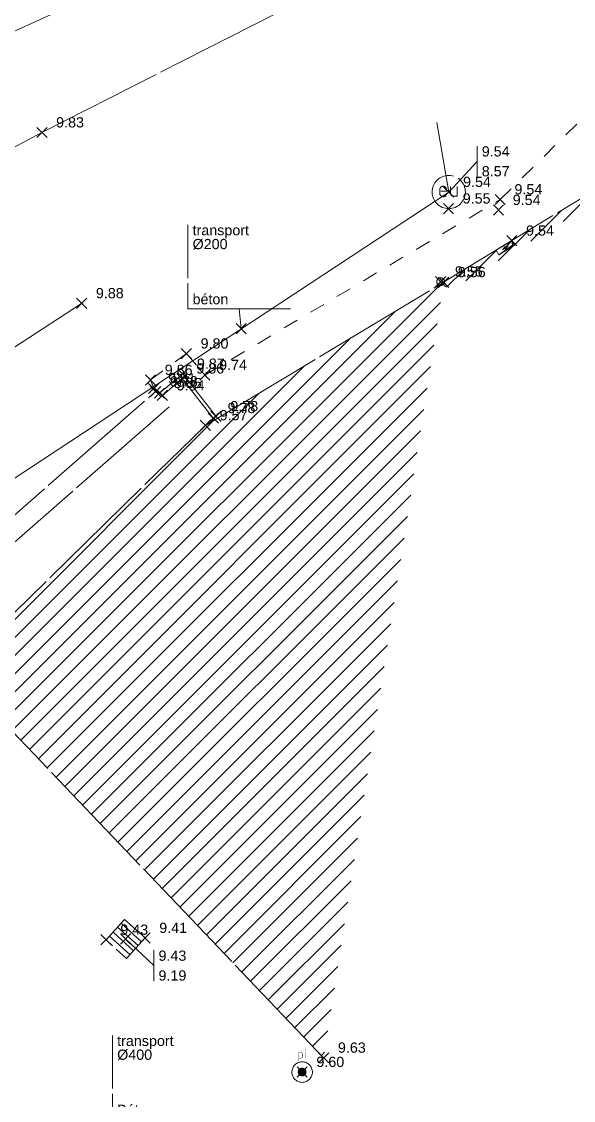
# Model space of a CAD drawing. Header units: metres. Extents: x 1232176 to 1232774, y 7198915 to 7199601.
# Drawn here: x 1232736.07 to 1232746.84, y 7199561.21 to 7199582.27 of the extents above; entities that cross this region are included whole.
import ezdxf
from ezdxf.enums import TextEntityAlignment as Align

# ---------------------------------------------------------------- set-up
doc = ezdxf.new("R2010")
doc.units = ezdxf.units.M
doc.header["$PDMODE"] = 3
doc.header["$PDSIZE"] = 0.1
for name, pattern in [('LL_0826', [2.5, 2.5, 0]), ('LL_0829', [0.6, 0.3, -0.3]), ('ML_2577', [2.5, 2.5, 0]), ('RL_1105', [2.5, 2.5, 0]), ('SL_1144', [2.5, 2.5, 0]), ('SL_1146', [2.5, 2.5, 0]), ('Socle_Continu', [2.5, 2.5, 0])]:
    doc.linetypes.add(name, pattern=pattern)
for name, color, linetype, lineweight in [('BATIH_SCS', 201, 'Socle_Continu', 13), ('CLOTH_SCS', 212, 'Socle_Continu', 13), ('CLOTU_SCS', 212, 'Socle_Continu', 13), ('EAUPO_SCS', 140, 'Socle_Continu', 13), ('ELECT_SCS', 1, 'Socle_Continu', 13), ('MARQU_PSS', 7, 'Socle_Continu', 13), ('SIGTA_SCI', 7, 'Socle_Continu', 13), ('SIGTO_SCI', 255, 'Socle_Continu', 13), ('VOIRI_SCS', 7, 'Socle_Continu', 13)]:
    doc.layers.add(name, color=color, linetype=linetype, lineweight=lineweight)
for name, color, linetype, lineweight, true_color in [('BATIM_SCS', 7, 'Socle_Continu', 13, 0xdf7fff), ('EAUPL_PSI', 5, 'Socle_Continu', 13, 0x0000ff), ('EAUPL_PSS', 5, 'Socle_Continu', 13, 0x0000ff), ('EAUPL_SCI', 5, 'Socle_Continu', 13, 0x0000ff), ('EAUPL_SCS', 5, 'Socle_Continu', 13, 0x0000ff), ('EAUUS_PSI', 7, 'Socle_Continu', 13, 0x7f3f00), ('EAUUS_SCI', 7, 'Socle_Continu', 13, 0x7f3f00), ('EAUUS_SCS', 7, 'Socle_Continu', 13, 0x7f3f00), ('EAUUS_SCT', 7, 'Socle_Continu', 13, 0x7f3f00)]:
    doc.layers.add(name, color=color, linetype=linetype, lineweight=lineweight, true_color=true_color)
doc.styles.add('Reseaux', font='arial.ttf')
doc.styles.get("Standard").update_dxf_attribs({"font": 'arial.ttf'})
doc.linetypes.add('CL_0181', pattern='A,3,-0.15,0.4,-0.381,["eu",Standard,S=0.254,R=0,X=-0.2,Y=-0.1],-0.381,0.4,-0.15', length=4.862)

# ---------------------------------------------------------------- blocks, each defined once
blk = doc.blocks.new('YP_1521')
at = {"layer": 'SIGTO_SCI', "color": 7, "linetype": 'Socle_Continu'}
blk.add_point((0, 0), dxfattribs=at)
at = {"layer": 'SIGTA_SCI', "linetype": 'Socle_Continu'}
blk.add_attdef('ALT', (0.278, 0.099), '', height=0.2, dxfattribs=at)
at = {"layer": 'SIGTA_SCI', "linetype": 'Socle_Continu', "flags": 9}
blk.add_attdef('CALQUE_ALT', (1.69, -1.18), '', height=0.2, dxfattribs=at)
at = {"layer": 'SIGTO_SCI', "linetype": 'Socle_Continu', "flags": 9}
for tag, p in [('ID', (1.69, 0.105)), ('NATURE', (1.69, -0.216)), ('FAMILLE', (1.69, -0.538)), ('CALQUE', (1.69, -0.859)), ('PCRS', (1.69, -1.823))]:
    blk.add_attdef(tag, p, '', height=0.2, dxfattribs=at)
blk = doc.blocks.new('AP_0005')
at = {"layer": 'EAUPO_SCS', "linetype": 'Socle_Continu'}
h = blk.add_hatch(color=256, dxfattribs=at)
h.dxf.hatch_style = 1
h.paths.add_polyline_path([(-0.075, 0, 1), (0.075, 0, 1)])
at = {"layer": 'EAUPO_SCS', "linetype": 'Socle_Continu', "const_width": 0.00829, "flags": 128}
for points in [[(0.073, 0.432, 1.017983), (0.066, 0.437, 0.985387), (0.073, 0.432)], [(-0.064, 0.218), (-0.064, 0.384), (-0.022, 0.384, -0.410802), (0.01, 0.352), (0.01, 0.304, -0.396178), (-0.022, 0.274), (-0.055, 0.274)]]:
    blk.add_lwpolyline(points, format="xyb", dxfattribs=at)
blk.add_lwpolyline([(0.07, 0.273), (0.07, 0.384)], dxfattribs=at)
at = {"layer": 'EAUPO_SCS', "linetype": 'Socle_Continu'}
for radius in [0.2, 0.075]:
    blk.add_circle((0, 0), radius, dxfattribs=at)
at = {"layer": 'EAUPO_SCS', "linetype": 'Socle_Continu', "flags": 9}
for tag, p in [('ID', (0.794, 0.545)), ('NATURE', (0.794, 0.224)), ('FAMILLE', (0.794, -0.098)), ('CALQUE', (0.794, -0.419)), ('PCRS', (0.794, -0.74)), ('NUM', (0.794, -1.061))]:
    blk.add_attdef(tag, p, '', height=0.2, dxfattribs=at)
blk = doc.blocks.new('BP_0088')
at = {"layer": 'EAUPL_SCS', "linetype": 'Socle_Continu'}
for p, q in [((1.001, 0.814), (-0.001, 0.814)), ((0, 0.626), (1.001, 0.627)), ((1.001, 0.376), (0, 0.375)), ((0, 0.188), (1.001, 0.188))]:
    blk.add_line(p, q, dxfattribs=at)
at = {"layer": 'EAUPL_SCS', "linetype": 'Socle_Continu', "flags": 128}
blk.add_lwpolyline([(1.001, 0.001), (0, 0), (-0.001, 1.001), (1, 1.002)], close=True, dxfattribs=at)
at = {"layer": 'EAUPL_SCS', "linetype": 'Socle_Continu', "flags": 9}
for tag, p in [('NATURE', (1.268, 0.599)), ('ID', (1.268, 0.92)), ('FAMILLE', (1.268, 0.278)), ('CALQUE', (1.268, -0.044)), ('PCRS', (1.268, -0.365))]:
    blk.add_attdef(tag, p, '', height=0.2, dxfattribs=at)
blk = doc.blocks.new('CP_0161')
at = {"layer": 'EAUUS_SCS', "linetype": 'Socle_Continu', "const_width": 0.0333, "flags": 128}
for points in [[(-0.071, -0.125), (-0.195, -0.125, -0.405328), (-0.27, -0.05), (-0.27, 0.075, -0.999132), (-0.071, 0.075), (-0.071, 0.025), (-0.245, 0.025)], [(0.054, 0.175), (0.054, -0.038, 0.410802), (0.141, -0.125), (0.253, -0.125), (0.253, 0.175)]]:
    blk.add_lwpolyline(points, format="xyb", dxfattribs=at)
at = {"layer": 'EAUUS_SCS', "linetype": 'Socle_Continu'}
blk.add_circle((0, 0), 0.5, dxfattribs=at)
at = {"layer": 'EAUUS_SCS', "linetype": 'Socle_Continu', "flags": 9}
for tag, p in [('ID', (0.989, 0.577)), ('NATURE', (0.989, 0.255)), ('FAMILLE', (0.989, -0.066)), ('CALQUE', (0.989, -0.387)), ('PCRS', (0.989, -0.709)), ('TYPE', (0.989, -1.03))]:
    blk.add_attdef(tag, p, '', height=0.2, dxfattribs=at)
blk = doc.blocks.new('BP_2058')
at = {"layer": 'EAUPL_PSS', "linetype": 'Socle_Continu'}
blk.add_circle((0, 0), 0.075, dxfattribs=at)
at = {"layer": 'EAUPL_PSS', "linetype": 'Socle_Continu', "flags": 9}
for tag, p in [('ID', (0.501, -0.1)), ('NATURE', (0.501, -0.421)), ('FAMILLE', (0.501, -0.742)), ('CALQUE', (0.501, -1.064)), ('PCRS', (0.501, -1.385))]:
    blk.add_attdef(tag, p, '', height=0.2, dxfattribs=at)
blk = doc.blocks.new('FP_0406')
at = {"layer": 'ELECT_SCS', "linetype": 'Socle_Continu'}
blk.add_hatch(color=256, dxfattribs=at).paths.add_polyline_path([(0, 0), (0, 0.286), (1, 0.286), (0.1, 0.229)])
at = {"layer": 'ELECT_SCS', "linetype": 'Socle_Continu', "flags": 128}
blk.add_lwpolyline([(0, 0.286), (0, 0), (1, 0), (1, 0.286)], close=True, dxfattribs=at)
at = {"layer": 'ELECT_SCS', "linetype": 'Socle_Continu'}
blk.add_lwpolyline([(0, 0), (0, 0.286), (1, 0.286), (0.1, 0.229)], close=True, dxfattribs=at)
at = {"layer": 'ELECT_SCS', "linetype": 'Socle_Continu', "flags": 128}
blk.add_lwpolyline([(0.689, 0.161), (0.466, 0.074), (0.473, 0.136), (0.314, 0.12), (0.54, 0.215), (0.526, 0.147), (0.689, 0.161)], dxfattribs=at)
at = {"layer": 'ELECT_SCS', "linetype": 'Socle_Continu', "flags": 9}
for tag, p in [('ID', (1.244, 0.678)), ('NATURE', (1.244, 0.357)), ('FAMILLE', (1.244, 0.035)), ('CALQUE', (1.244, -0.286)), ('PCRS', (1.244, -0.607))]:
    blk.add_attdef(tag, p, '', height=0.2, dxfattribs=at)
blk = doc.blocks.new('*U94')
at = {"layer": 'EAUPL_SCI', "linetype": 'Socle_Continu'}
blk.add_line((-1.451, 0.281), (0, 0), dxfattribs=at)
at = {"layer": 'EAUPL_SCI', "linetype": 'Socle_Continu', "flags": 128}
blk.add_lwpolyline([(-0.451, 0.281), (-2.451, 0.281), (-2.451, 1.92)], dxfattribs=at)
at = {"layer": 'EAUPL_SCI', "linetype": 'Socle_Continu'}
blk.add_point((0, 0), dxfattribs=at)
for tag, p in [('TYPE', (-2.362, 1.714)), ('DIAM', (-2.362, 1.444)), ('NBR', (-2.362, 1.166)), ('LARG', (-2.362, 0.9)), ('HAUT', (-2.362, 0.634)), ('MATER', (-2.362, 0.368))]:
    blk.add_attdef(tag, p, '', height=0.2, dxfattribs=at)
at = {"layer": 'EAUPL_SCI', "linetype": 'Socle_Continu', "flags": 9}
for tag, p in [('ID', (2.47, 1.418)), ('NATURE', (2.47, 1.097)), ('FAMILLE', (2.47, 0.776)), ('CALQUE', (2.47, 0.454))]:
    blk.add_attdef(tag, p, '', height=0.2, dxfattribs=at)
blk = doc.blocks.new('*U97')
at = {"layer": 'EAUPL_PSI', "linetype": 'Socle_Continu'}
blk.add_line((0.553, -0.522), (0, 0), dxfattribs=at)
at = {"layer": 'EAUPL_PSI', "linetype": 'Socle_Continu', "flags": 128}
blk.add_lwpolyline([(0.553, -0.822), (0.553, -0.222)], dxfattribs=at)
at = {"layer": 'EAUPL_PSI', "linetype": 'Socle_Continu'}
blk.add_point((0, 0), dxfattribs=at)
at = {"layer": 'EAUPL_PSI', "linetype": 'Socle_Continu', "style": 'Reseaux', "flags": 9}
for tag, p in [('ID', (2.428, 0.07)), ('NATURE', (2.428, -0.251))]:
    blk.add_attdef(tag, p, '', height=0.2, dxfattribs=at)
at = {"layer": 'EAUPL_PSI', "linetype": 'Socle_Continu'}
for tag, p in [('TAMPON', (0.643, -0.327)), ('RADIER', (0.643, -0.714))]:
    blk.add_attdef(tag, text='', height=0.2, dxfattribs=at).set_placement(p, align=Align.MIDDLE_LEFT)
at = {"layer": 'EAUPL_PSI', "linetype": 'Socle_Continu', "flags": 9}
for tag, p in [('FAMILLE', (2.428, -0.573)), ('CALQUE', (2.248, -1.416))]:
    blk.add_attdef(tag, p, '', height=0.2, dxfattribs=at)
blk = doc.blocks.new('*U99')
at = {"layer": 'EAUUS_SCI', "linetype": 'Socle_Continu'}
blk.add_line((-0.038, 0.39), (0, 0), dxfattribs=at)
at = {"layer": 'EAUUS_SCI', "linetype": 'Socle_Continu', "flags": 128}
blk.add_lwpolyline([(0.962, 0.39), (-1.038, 0.39), (-1.038, 2.029)], dxfattribs=at)
at = {"layer": 'EAUUS_SCI', "linetype": 'Socle_Continu'}
blk.add_point((0, 0), dxfattribs=at)
for tag, p in [('TYPE', (-0.949, 1.824)), ('DIAM', (-0.949, 1.554)), ('NBR', (-0.949, 1.275)), ('LARG', (-0.949, 1.009)), ('HAUT', (-0.949, 0.744)), ('MATER', (-0.949, 0.478))]:
    blk.add_attdef(tag, p, '', height=0.2, dxfattribs=at)
at = {"layer": 'EAUUS_SCI', "linetype": 'Socle_Continu', "flags": 9}
for tag, p in [('ID', (2.47, 1.418)), ('NATURE', (2.47, 1.097)), ('FAMILLE', (2.47, 0.776)), ('CALQUE', (2.47, 0.454))]:
    blk.add_attdef(tag, p, '', height=0.2, dxfattribs=at)
blk = doc.blocks.new('*U100')
at = {"layer": 'EAUUS_PSI', "linetype": 'Socle_Continu'}
blk.add_line((0.554, 0.598), (0, 0), dxfattribs=at)
at = {"layer": 'EAUUS_PSI', "linetype": 'Socle_Continu', "flags": 128}
blk.add_lwpolyline([(0.554, 0.298), (0.554, 0.898)], dxfattribs=at)
at = {"layer": 'EAUUS_PSI', "linetype": 'Socle_Continu'}
blk.add_point((0, 0), dxfattribs=at)
for tag, p in [('TAMPON', (0.644, 0.794)), ('RADIER', (0.644, 0.406))]:
    blk.add_attdef(tag, text='', height=0.2, dxfattribs=at).set_placement(p, align=Align.MIDDLE_LEFT)
at = {"layer": 'EAUUS_PSI', "linetype": 'Socle_Continu', "style": 'Reseaux', "flags": 9}
for tag, p in [('ID', (2.525, 0.541)), ('NATURE', (2.525, 0.22))]:
    blk.add_attdef(tag, p, '', height=0.2, dxfattribs=at)
at = {"layer": 'EAUUS_PSI', "linetype": 'Socle_Continu', "flags": 9}
for tag, p in [('CALQUE', (2.346, 0.176)), ('FAMILLE', (2.525, -0.101))]:
    blk.add_attdef(tag, p, '', height=0.2, dxfattribs=at)

msp = doc.modelspace()

# ---------------------------------------------------------------- hatches: boundary and pattern name
at = {"layer": 'BATIH_SCS', "linetype": 'Socle_Continu'}
h = msp.add_hatch(dxfattribs=at)
h.set_pattern_fill('RL_1107', color=256, pattern_type=2)
h.set_pattern_definition([(45, (0, 0), (-0.176776695297, 0.176776695297), [])])
h.paths.add_polyline_path([(1232744.31, 7199577.18), (1232739.66, 7199574.387), (1232734.768, 7199569.592), (1232741.969, 7199562.04)])
at = {"layer": 'CLOTH_SCS', "linetype": 'Socle_Continu'}
h = msp.add_hatch(dxfattribs=at)
h.set_pattern_fill('SL_1144', color=256, pattern_type=2)
h.set_pattern_definition([(45, (0, 0), (-0.1237436867076, 0.1237436867076), [])])
h.paths.add_polyline_path([(1232767.874, 7199591.57), (1232773.731, 7199595.452), (1232773.621, 7199595.619), (1232767.766, 7199591.738), (1232758.519, 7199585.972), (1232752.393, 7199582.107), (1232744.31, 7199577.18), (1232744.414, 7199577.01), (1232752.498, 7199581.937), (1232758.626, 7199585.803)])
h.paths.add_polyline_path([(1232758.677, 7199586.005), (1232758.633, 7199585.975), (1232758.682, 7199586.035), (1232758.69, 7199586.016), (1232758.733, 7199586.045), (1232758.683, 7199585.983)], flags=16)
h.paths.add_polyline_path([(1232758.803, 7199586.129), (1232758.847, 7199586.048), (1232758.564, 7199585.891), (1232758.81, 7199586.048)], flags=16)

# ---------------------------------------------------------------- linework, layer by layer
at = {"layer": 'BATIM_SCS', "linetype": 'RL_1105'}
msp.add_polyline3d([(1232741.969, 7199562.04, 9.63), (1232734.768, 7199569.592, 9.36), (1232739.66, 7199574.387, 9.57), (1232744.31, 7199577.18, 9.56)], dxfattribs=at)
at = {"layer": 'CLOTU_SCS', "linetype": 'SL_1144'}
for points in [[(1232744.31, 7199577.18, 9.56), (1232752.393, 7199582.107, 9.41), (1232758.519, 7199585.972, 9.29), (1232767.766, 7199591.738, 9.1), (1232773.621, 7199595.619, 8.95)], [(1232727.484, 7199578.205, 7.94), (1232728.608, 7199578.738, 7.95), (1232739.362, 7199583.646, 8), (1232743.838, 7199585.653, 8.05), (1232749.376, 7199588.383, 8.03), (1232749.411, 7199588.392, 8.03), (1232754.776, 7199590.881, 8.11), (1232761.258, 7199593.606, 8.55)]]:
    msp.add_polyline3d(points, dxfattribs=at)
at = {"layer": 'CLOTU_SCS', "linetype": 'SL_1146'}
for points in [[(1232724.371, 7199583.127, 11.15), (1232726.71, 7199577.538, 11.16), (1232727.117, 7199576.675, 11.02), (1232727.464, 7199576.167, 10.94), (1232727.871, 7199575.867, 10.84), (1232728.174, 7199575.741, 10.74), (1232728.441, 7199575.855, 10.69), (1232736.469, 7199580.104, 9.83), (1232743.077, 7199583.464, 9.45), (1232755.069, 7199589.739, 9.04), (1232763.638, 7199594.252, 8.76), (1232763.437, 7199594.693, 8.77), (1232761.258, 7199593.606, 8.55)], [(1232732.201, 7199566.31, 9.95), (1232730.727, 7199568.071, 10.4), (1232738.691, 7199575.048, 9.78)], [(1232732.505, 7199566.565, 9.73), (1232731.28, 7199568.028, 10.245), (1232738.952, 7199574.75, 9.77)]]:
    msp.add_polyline3d(points, dxfattribs=at)
at = {"layer": 'EAUUS_SCT', "linetype": 'CL_0181'}
for points in [[(1232744.181, 7199580.299, 8.57), (1232744.411, 7199578.942, 8.57)], [(1232733.196, 7199571.554, 8.77), (1232744.411, 7199578.942, 8.57)]]:
    msp.add_polyline3d(points, dxfattribs=at)
at = {"layer": 'MARQU_PSS', "linetype": 'ML_2577'}
msp.add_polyline3d([(1232728.63, 7199571.165, 10.57), (1232737.245, 7199576.769, 9.88)], dxfattribs=at)
at = {"layer": 'VOIRI_SCS', "linetype": 'LL_0829'}
msp.add_polyline3d([(1232738.653, 7199575.107, 9.81), (1232738.589, 7199575.273, 9.86), (1232739.289, 7199575.789, 9.8), (1232739.65, 7199575.368, 9.74), (1232745.415, 7199578.797, 9.54), (1232747.332, 7199580.683, 9.46), (1232751.525, 7199583.146, 9.29), (1232758.185, 7199586.856, 9.09), (1232773.157, 7199596.121, 8.84)], dxfattribs=at)
at = {"layer": 'VOIRI_SCS', "linetype": 'LL_0826'}
for points in [[(1232738.765, 7199575.015, 9.85), (1232739.217, 7199575.393, 9.87), (1232739.87, 7199574.563, 9.78)], [(1232738.822, 7199574.971, 9.84), (1232739.205, 7199575.3, 9.86), (1232739.815, 7199574.527, 9.78)]]:
    msp.add_polyline3d(points, dxfattribs=at)

# ---------------------------------------------------------------- block references
at = {"layer": 'EAUPL_PSI', "linetype": 'Socle_Continu'}
msp.add_blockref('*U97', (1232738.102, 7199564.361, 9.43), dxfattribs=at).add_auto_attribs({'TAMPON': '9.43', 'RADIER': '9.19'})
at = {"layer": 'EAUPL_PSS'}
msp.add_blockref('BP_2058', (1232744.252, 7199577.194, 9.55), dxfattribs=at)
at = {"layer": 'EAUPL_SCI', "linetype": 'Socle_Continu'}
ref = msp.add_blockref('*U94', (1232740.301, 7199560.557), dxfattribs=at)
ref.add_attrib('TYPE', 'transport', (1232737.938, 7199562.271), dxfattribs={"linetype": 'Socle_Continu', "height": 0.2})
ref.add_attrib('DIAM', 'Ø400', (1232737.938, 7199562.001), dxfattribs={"linetype": 'Socle_Continu', "height": 0.2})
ref.add_attrib('MATER', 'Béton', (1232737.938, 7199560.925), dxfattribs={"linetype": 'Socle_Continu', "height": 0.2})
at = {"layer": 'EAUPL_SCS', "linetype": 'Socle_Continu', "xscale": 0.5374282145000465, "yscale": 0.5374282145000465, "rotation": 137.6880226623056}
msp.add_blockref('BP_0088', (1232738.482, 7199564.379, 9.41), dxfattribs=at)
at = {"layer": 'EAUPO_SCS', "linetype": 'Socle_Continu'}
msp.add_blockref('AP_0005', (1232741.549, 7199561.761, 9.6), dxfattribs=at)
at = {"layer": 'EAUUS_PSI', "linetype": 'Socle_Continu'}
ref = msp.add_blockref('*U100', (1232744.411, 7199578.942, 9.54), dxfattribs=at)
ref.add_attrib('TAMPON', '9.54', dxfattribs={"linetype": 'Socle_Continu', "height": 0.2}).set_placement((1232745.055, 7199579.736), align=Align.MIDDLE_LEFT)
ref.add_attrib('RADIER', '8.57', dxfattribs={"linetype": 'Socle_Continu', "height": 0.2}).set_placement((1232745.055, 7199579.348), align=Align.MIDDLE_LEFT)
at = {"layer": 'EAUUS_SCI', "linetype": 'Socle_Continu'}
ref = msp.add_blockref('*U99', (1232740.359, 7199576.273), dxfattribs=at)
ref.add_attrib('TYPE', 'transport', (1232739.41, 7199578.097), dxfattribs={"linetype": 'Socle_Continu', "height": 0.2})
ref.add_attrib('DIAM', 'Ø200', (1232739.41, 7199577.827), dxfattribs={"linetype": 'Socle_Continu', "height": 0.2})
ref.add_attrib('MATER', 'béton', (1232739.41, 7199576.751), dxfattribs={"linetype": 'Socle_Continu', "height": 0.2})
at = {"layer": 'EAUUS_SCS', "linetype": 'Socle_Continu', "xscale": 0.6484762639187954, "yscale": 0.6484762639187954, "zscale": 0.6484762639187954}
msp.add_blockref('CP_0161', (1232744.411, 7199578.942, 9.54), dxfattribs=at)
at = {"layer": 'ELECT_SCS', "linetype": 'Socle_Continu', "xscale": 0.3599999997164157, "yscale": 0.3599999997164157, "zscale": 0.5261387349146619, "rotation": 211.3650953331792}
msp.add_blockref('FP_0406', (1232745.642, 7199577.992, 9.54), dxfattribs=at)
at = {"layer": 'SIGTO_SCI', "linetype": 'Socle_Continu'}
ref = msp.add_blockref('YP_1521', (1232736.469, 7199580.104, 9.83), dxfattribs=at)
ref.add_attrib('ALT', '9.83', (1232736.747, 7199580.203, 9.83), dxfattribs={"layer": 'SIGTA_SCI', "linetype": 'Socle_Continu', "height": 0.2})
ref = msp.add_blockref('YP_1521', (1232744.411, 7199578.942, 9.54), dxfattribs=at)
ref.add_attrib('ALT', '9.54', (1232744.689, 7199579.041, 9.54), dxfattribs={"layer": 'SIGTA_SCI', "linetype": 'Socle_Continu', "height": 0.2})
ref = msp.add_blockref('YP_1521', (1232745.415, 7199578.797, 9.54), dxfattribs=at)
ref.add_attrib('ALT', '9.54', (1232745.693, 7199578.896, 9.54), dxfattribs={"layer": 'SIGTA_SCI', "linetype": 'Socle_Continu', "height": 0.2})
ref = msp.add_blockref('YP_1521', (1232744.405, 7199578.618, 9.55), dxfattribs=at)
ref.add_attrib('ALT', '9.55', (1232744.683, 7199578.717, 9.55), dxfattribs={"layer": 'SIGTA_SCI', "linetype": 'Socle_Continu', "height": 0.2})
ref = msp.add_blockref('YP_1521', (1232745.381, 7199578.59, 9.54), dxfattribs=at)
ref.add_attrib('ALT', '9.54', (1232745.659, 7199578.689, 9.54), dxfattribs={"layer": 'SIGTA_SCI', "linetype": 'Socle_Continu', "height": 0.2})
ref = msp.add_blockref('YP_1521', (1232745.642, 7199577.992, 9.54), dxfattribs=at)
ref.add_attrib('ALT', '9.54', (1232745.92, 7199578.091, 9.54), dxfattribs={"layer": 'SIGTA_SCI', "linetype": 'Socle_Continu', "height": 0.2})
ref = msp.add_blockref('YP_1521', (1232744.252, 7199577.194, 9.55), dxfattribs=at)
ref.add_attrib('ALT', '9.55', (1232744.53, 7199577.293, 9.55), dxfattribs={"layer": 'SIGTA_SCI', "linetype": 'Socle_Continu', "height": 0.2})
ref = msp.add_blockref('YP_1521', (1232744.31, 7199577.18, 9.56), dxfattribs=at)
ref.add_attrib('ALT', '9.56', (1232744.588, 7199577.279, 9.56), dxfattribs={"layer": 'SIGTA_SCI', "linetype": 'Socle_Continu', "height": 0.2})
ref = msp.add_blockref('YP_1521', (1232737.245, 7199576.769, 9.88), dxfattribs=at)
ref.add_attrib('ALT', '9.88', (1232737.523, 7199576.868, 9.88), dxfattribs={"layer": 'SIGTA_SCI', "linetype": 'Socle_Continu', "height": 0.2})
ref = msp.add_blockref('YP_1521', (1232739.289, 7199575.789, 9.8), dxfattribs=at)
ref.add_attrib('ALT', '9.80', (1232739.567, 7199575.887, 9.8), dxfattribs={"layer": 'SIGTA_SCI', "linetype": 'Socle_Continu', "height": 0.2})
ref = msp.add_blockref('YP_1521', (1232738.589, 7199575.273, 9.86), dxfattribs=at)
ref.add_attrib('ALT', '9.86', (1232738.867, 7199575.372, 9.86), dxfattribs={"layer": 'SIGTA_SCI', "linetype": 'Socle_Continu', "height": 0.2})
ref = msp.add_blockref('YP_1521', (1232739.205, 7199575.3, 9.86), dxfattribs=at)
ref.add_attrib('ALT', '9.86', (1232739.483, 7199575.399, 9.86), dxfattribs={"layer": 'SIGTA_SCI', "linetype": 'Socle_Continu', "height": 0.2})
ref = msp.add_blockref('YP_1521', (1232739.217, 7199575.393, 9.87), dxfattribs=at)
ref.add_attrib('ALT', '9.87', (1232739.495, 7199575.491, 9.87), dxfattribs={"layer": 'SIGTA_SCI', "linetype": 'Socle_Continu', "height": 0.2})
ref = msp.add_blockref('YP_1521', (1232739.65, 7199575.368, 9.74), dxfattribs=at)
ref.add_attrib('ALT', '9.74', (1232739.928, 7199575.467, 9.74), dxfattribs={"layer": 'SIGTA_SCI', "linetype": 'Socle_Continu', "height": 0.2})
ref = msp.add_blockref('YP_1521', (1232738.653, 7199575.107, 9.81), dxfattribs=at)
ref.add_attrib('ALT', '9.81', (1232738.931, 7199575.206, 9.81), dxfattribs={"layer": 'SIGTA_SCI', "linetype": 'Socle_Continu', "height": 0.2})
ref = msp.add_blockref('YP_1521', (1232738.691, 7199575.048, 9.78), dxfattribs=at)
ref.add_attrib('ALT', '9.78', (1232738.969, 7199575.147, 9.78), dxfattribs={"layer": 'SIGTA_SCI', "linetype": 'Socle_Continu', "height": 0.2})
ref = msp.add_blockref('YP_1521', (1232738.765, 7199575.015, 9.85), dxfattribs=at)
ref.add_attrib('ALT', '9.85', (1232739.043, 7199575.114, 9.85), dxfattribs={"layer": 'SIGTA_SCI', "linetype": 'Socle_Continu', "height": 0.2})
ref = msp.add_blockref('YP_1521', (1232738.822, 7199574.971, 9.84), dxfattribs=at)
ref.add_attrib('ALT', '9.84', (1232739.1, 7199575.069, 9.84), dxfattribs={"layer": 'SIGTA_SCI', "linetype": 'Socle_Continu', "height": 0.2})
ref = msp.add_blockref('YP_1521', (1232739.815, 7199574.527, 9.78), dxfattribs=at)
ref.add_attrib('ALT', '9.78', (1232740.093, 7199574.626, 9.78), dxfattribs={"layer": 'SIGTA_SCI', "linetype": 'Socle_Continu', "height": 0.2})
ref = msp.add_blockref('YP_1521', (1232739.87, 7199574.563, 9.78), dxfattribs=at)
ref.add_attrib('ALT', '9.78', (1232740.148, 7199574.662, 9.78), dxfattribs={"layer": 'SIGTA_SCI', "linetype": 'Socle_Continu', "height": 0.2})
ref = msp.add_blockref('YP_1521', (1232739.66, 7199574.387, 9.57), dxfattribs=at)
ref.add_attrib('ALT', '9.57', (1232739.938, 7199574.486, 9.57), dxfattribs={"layer": 'SIGTA_SCI', "linetype": 'Socle_Continu', "height": 0.2})
ref = msp.add_blockref('YP_1521', (1232737.722, 7199564.344, 9.43), dxfattribs=at)
ref.add_attrib('ALT', '9.43', (1232738, 7199564.442, 9.43), dxfattribs={"layer": 'SIGTA_SCI', "linetype": 'Socle_Continu', "height": 0.2})
ref = msp.add_blockref('YP_1521', (1232738.482, 7199564.379, 9.41), dxfattribs=at)
ref.add_attrib('ALT', '9.41', (1232738.76, 7199564.478, 9.41), dxfattribs={"layer": 'SIGTA_SCI', "linetype": 'Socle_Continu', "height": 0.2})
ref = msp.add_blockref('YP_1521', (1232741.969, 7199562.04, 9.63), dxfattribs=at)
ref.add_attrib('ALT', '9.63', (1232742.247, 7199562.139, 9.63), dxfattribs={"layer": 'SIGTA_SCI', "linetype": 'Socle_Continu', "height": 0.2})
ref = msp.add_blockref('YP_1521', (1232741.549, 7199561.761, 9.6), dxfattribs=at)
ref.add_attrib('ALT', '9.60', (1232741.827, 7199561.86, 9.6), dxfattribs={"layer": 'SIGTA_SCI', "linetype": 'Socle_Continu', "height": 0.2})

doc.saveas('drawing.dxf')
